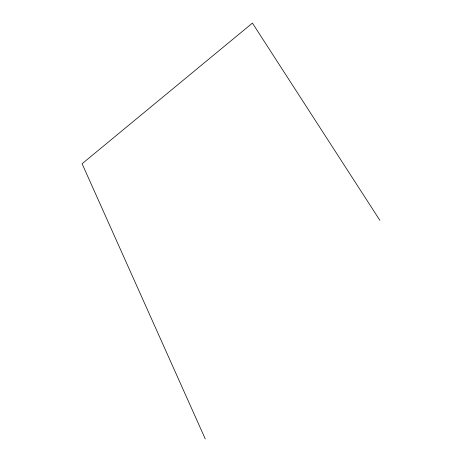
<?xml version="1.0" encoding="UTF-8"?>
<svg xmlns="http://www.w3.org/2000/svg" width="462" height="462" viewBox="0 0 462 462"><rect width="100%" height="100%" fill="white"/><g stroke="black" fill="none" stroke-linecap="round" stroke-linejoin="round"><path stroke-width="0.69" d="M379.903 220.368L252.431 23.1L82.097 163.733L205.249 438.9"/></g></svg>
